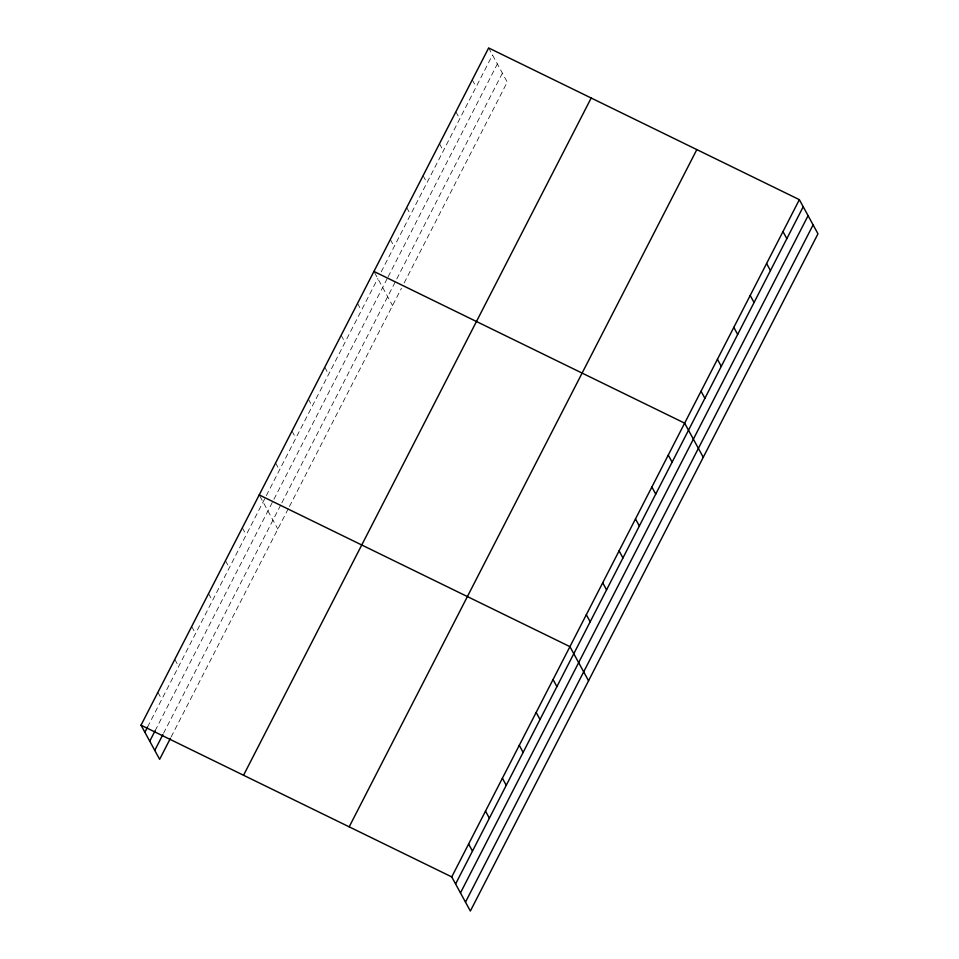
<?xml version="1.0" encoding="UTF-8"?>
<svg xmlns="http://www.w3.org/2000/svg" width="959" height="959" viewBox="0 0 959 959"><rect width="100%" height="100%" fill="white"/><g stroke="black" fill="none" stroke-linecap="round" stroke-linejoin="round"><path stroke-width="0.72" stroke-dasharray="4.79 3.6" d="M147.578 727.006L377.786 278.518M381.202 271.865L492.506 55.023M155.154 730.674L387.436 278.134M388.119 276.803L497.373 63.965M163.545 733.299L281.155 504.182M281.838 502.852L502.396 73.16M171.122 736.968L288.755 507.791M289.438 506.46L401.425 288.287M404.159 282.965L507.263 82.09L488.646 47.95M472.26 79.873L476.12 86.957M455.873 111.807L459.733 118.88M439.486 143.73L443.346 150.815M423.099 175.665L426.959 182.737M406.712 207.588L410.572 214.66M390.325 239.51L394.173 246.595M374.573 272.62L392.543 305.585M357.539 303.368L361.399 310.452M341.152 335.29L345.012 342.375M324.765 367.225L328.625 374.298M308.378 399.148L312.238 406.232M291.992 431.082L295.851 438.155M275.605 463.005L279.465 470.078M259.853 496.115L277.834 529.08M242.327 527.822L246.187 534.906M225.449 560.727L229.309 567.8M208.559 593.621L212.418 600.694M191.68 626.515L195.528 633.587M174.79 659.408L178.65 666.481M157.899 692.302L161.759 699.375"/><path stroke-width="1.44" d="M141.021 725.196L488.646 47.95L799.362 199.664L817.979 233.804L470.354 911.05L451.737 876.91L141.021 725.196L159.638 759.336L170.438 738.286M144.881 732.268L147.578 727.006M149.748 741.211L155.154 730.674M154.771 750.406L162.874 734.618M243.55 775.256L591.188 98.01M349.196 826.838L696.833 149.592M451.737 876.91L799.362 199.664M455.597 883.982L803.222 206.736M460.464 892.913L808.089 215.667M465.487 902.119L813.112 224.874M373.926 271.445L684.642 423.147L703.259 457.299M259.218 494.928L569.934 646.642L588.55 680.782M782.976 231.587L786.836 238.659M766.589 263.509L770.449 270.594M750.202 295.444L754.062 302.517M733.815 327.367L737.675 334.451M717.428 359.301L721.276 366.374M701.029 391.224L704.889 398.297M668.255 455.081L672.115 462.154M651.868 487.004L655.728 494.089M635.481 518.927L639.341 526.011M619.094 550.862L622.954 557.934M602.708 582.784L606.567 589.869M586.321 614.719L590.181 621.792M553.043 679.535L556.903 686.62M536.153 712.429L540.013 719.514M519.275 745.323L523.135 752.407M502.384 778.217L506.244 785.301M485.506 811.11L489.366 818.195M468.615 844.016L472.475 851.089"/></g></svg>
